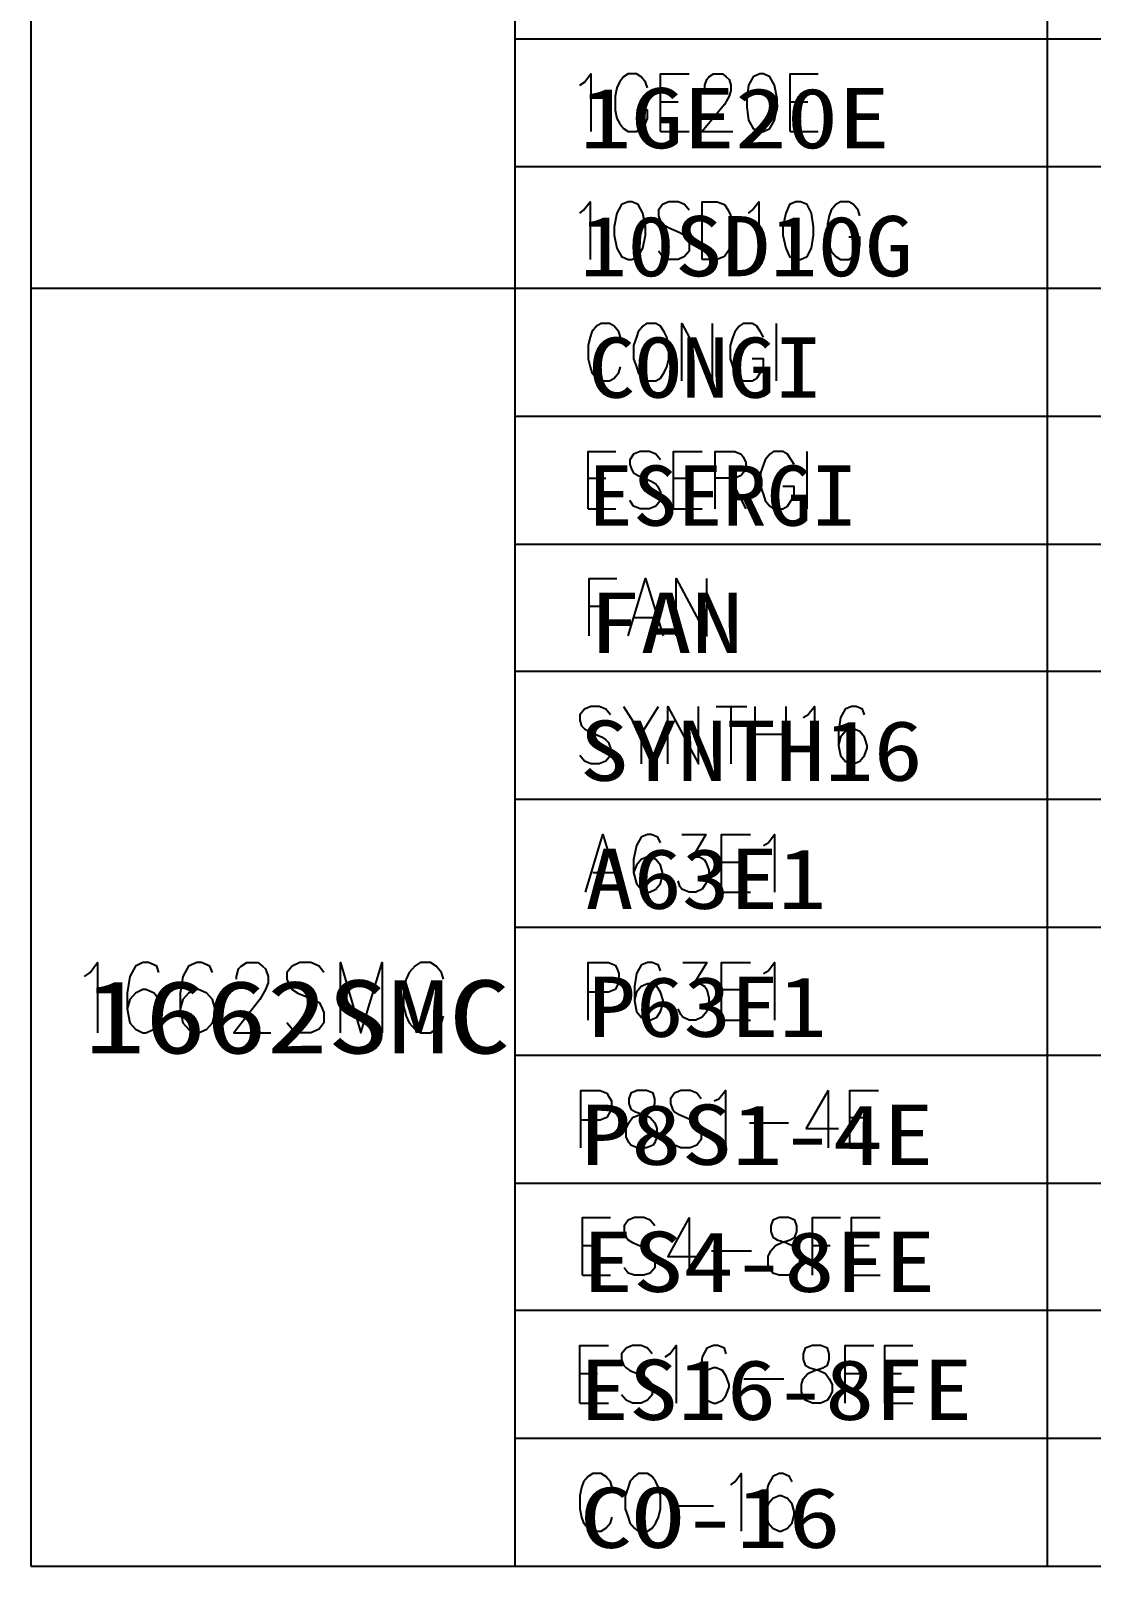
# Model space of a CAD drawing. Header units: metres. Extents: x 17 to 1264, y 17 to 859.
# Drawn here: x 753.1 to 917.8, y 343.3 to 581.7 of the extents above; entities that cross this region are included whole.
import ezdxf

# ---------------------------------------------------------------- set-up
doc = ezdxf.new("R2010")
doc.units = ezdxf.units.M
for name, color, linetype in [('LINES', 7, 'Continuous'), ('POLYLINES', 4, 'Continuous'), ('TEXTS', 3, 'Continuous')]:
    doc.layers.add(name, color=color, linetype=linetype)

msp = doc.modelspace()

# ---------------------------------------------------------------- linework, layer by layer
at = {"layer": 'LINES'}
for p, q in [((753.11, 600.19), (753.11, 580.46)), ((828.28, 600.19), (828.28, 580.46)), ((910.94, 600.19), (910.94, 580.46)), ((753.11, 580.46), (753.11, 541.73)), ((828.28, 580.46), (916.99, 580.46)), ((828.28, 580.46), (828.28, 541.73)), ((910.94, 580.46), (910.94, 560.59)), ((916.99, 580.46), (1143.07, 580.46)), ((850.89, 570.67), (853.63, 570.67)), ((871.05, 570.67), (873.79, 570.67)), ((850.89, 566.06), (855.35, 566.06)), ((871.05, 566.06), (875.37, 566.06)), ((828.28, 560.59), (916.99, 560.59)), ((910.94, 560.59), (910.94, 541.73)), ((916.99, 560.59), (1143.07, 560.59)), ((753.11, 541.73), (828.28, 541.73)), ((753.11, 541.73), (753.11, 521.86)), ((753.11, 541.73), (753.11, 541.73)), ((828.28, 541.73), (916.99, 541.73)), ((828.28, 541.73), (828.28, 521.86)), ((828.28, 541.73), (828.28, 541.73)), ((910.94, 541.73), (910.94, 521.86)), ((910.94, 541.73), (910.94, 541.73)), ((916.99, 541.73), (1143.07, 541.73)), ((868.89, 527.33), (868.89, 536.26)), ((753.11, 521.86), (753.11, 482.26)), ((753.11, 521.86), (753.11, 501.98)), ((828.28, 521.86), (916.99, 521.86)), ((828.28, 521.86), (828.28, 482.26)), ((828.28, 521.86), (828.28, 501.98)), ((910.94, 521.86), (910.94, 482.26)), ((910.94, 521.86), (910.94, 501.98)), ((916.99, 521.86), (1143.07, 521.86)), ((873.64, 507.46), (873.64, 516.38)), ((839.66, 512.21), (842.39, 512.21)), ((852.91, 512.21), (855.64, 512.21)), ((861.69, 512.21), (864.14, 507.46)), ((839.66, 507.46), (843.98, 507.46)), ((852.91, 507.46), (857.37, 507.46)), ((828.28, 501.98), (916.99, 501.98)), ((916.99, 501.98), (1143.07, 501.98)), ((839.8, 492.34), (842.39, 492.34)), ((846.86, 490.61), (850.31, 490.61)), ((753.11, 482.26), (753.11, 462.38)), ((828.28, 482.26), (916.99, 482.26)), ((828.28, 482.26), (828.28, 462.38)), ((910.94, 482.26), (910.94, 462.38)), ((916.99, 482.26), (1143.07, 482.26)), ((859.53, 476.78), (864.28, 476.78)), ((861.83, 476.78), (861.83, 467.86)), ((865.58, 467.86), (865.58, 476.78)), ((870.33, 476.78), (870.33, 467.86)), ((847.87, 472.46), (847.87, 467.86)), ((865.58, 472.46), (870.33, 472.46)), ((753.11, 462.38), (753.11, 442.51)), ((828.28, 462.38), (916.99, 462.38)), ((828.28, 462.38), (828.28, 442.51)), ((910.94, 462.38), (910.94, 442.51)), ((916.99, 462.38), (1143.07, 462.38)), ((840.38, 451.01), (843.69, 451.01)), ((860.39, 452.59), (863.13, 452.59)), ((860.39, 447.98), (864.86, 447.98)), ((753.11, 442.51), (753.11, 422.64)), ((828.28, 442.51), (916.99, 442.51)), ((828.28, 442.51), (828.28, 422.64)), ((910.94, 442.51), (910.94, 422.64)), ((916.99, 442.51), (1143.07, 442.51)), ((860.39, 432.86), (863.13, 432.86)), ((860.39, 428.11), (864.86, 428.11)), ((753.11, 422.64), (753.11, 402.77)), ((828.28, 422.64), (916.99, 422.64)), ((828.28, 422.64), (828.28, 402.77)), ((910.94, 422.64), (910.94, 402.77)), ((916.99, 422.64), (1143.07, 422.64)), ((876.95, 417.17), (876.95, 408.24)), ((880.27, 412.99), (883, 412.99)), ((864.71, 412.13), (870.76, 412.13)), ((880.27, 408.24), (884.73, 408.24)), ((753.11, 402.77), (753.11, 383.04)), ((828.28, 402.77), (916.99, 402.77)), ((828.28, 402.77), (828.28, 383.04)), ((910.94, 402.77), (910.94, 383.04)), ((916.99, 402.77), (1143.07, 402.77)), ((855.35, 397.44), (855.35, 388.51)), ((838.79, 393.12), (841.53, 393.12)), ((858.81, 392.26), (865, 392.26)), ((874.51, 393.12), (877.24, 393.12)), ((880.55, 393.12), (883.29, 393.12)), ((838.79, 388.51), (843.11, 388.51)), ((880.55, 388.51), (885.02, 388.51)), ((753.11, 383.04), (753.11, 363.17)), ((828.28, 383.04), (916.99, 383.04)), ((828.28, 383.04), (828.28, 363.17)), ((910.94, 383.04), (910.94, 363.17)), ((916.99, 383.04), (1143.07, 383.04)), ((838.36, 373.25), (841.1, 373.25)), ((863.85, 372.38), (870.04, 372.38)), ((879.55, 373.25), (882.28, 373.25)), ((885.74, 373.25), (888.33, 373.25)), ((838.36, 368.64), (842.83, 368.64)), ((885.74, 368.64), (890.06, 368.64)), ((753.11, 363.17), (753.11, 343.3)), ((828.28, 363.17), (916.99, 363.17)), ((828.28, 363.17), (828.28, 343.3)), ((910.94, 363.17), (910.94, 343.3)), ((916.99, 363.17), (1143.07, 363.17)), ((852.91, 352.66), (859.1, 352.66)), ((753.11, 343.3), (916.99, 343.3)), ((916.99, 343.3), (1143.07, 343.3))]:
    msp.add_line(p, q, dxfattribs=at)
at = {"layer": 'POLYLINES'}
for points in [[(838.36, 573.26), (839.08, 573.7), (840.09, 574.99), (840.09, 566.06)], [(848.87, 572.83), (848.59, 573.7), (847.87, 574.56), (847.15, 574.99), (845.85, 574.99), (845.13, 574.56), (844.55, 573.7), (844.12, 572.83), (843.83, 571.54), (843.83, 569.38), (844.12, 568.08), (844.55, 567.36), (845.13, 566.5), (845.85, 566.06), (847.15, 566.06), (847.87, 566.5), (848.59, 567.36), (848.87, 568.08), (848.87, 569.38), (847.15, 569.38)], [(850.89, 566.06), (850.89, 574.99), (855.35, 574.99)], [(857.8, 572.83), (857.8, 573.26), (858.09, 574.13), (858.38, 574.56), (859.1, 574.99), (860.54, 574.99), (861.11, 574.56), (861.55, 574.13), (861.83, 573.26), (861.83, 572.4), (861.55, 571.54), (860.83, 570.24), (857.37, 566.06), (862.12, 566.06)], [(866.3, 574.99), (865.29, 574.56), (864.57, 573.26), (864.28, 571.1), (864.28, 569.81), (864.57, 567.79), (865.29, 566.5), (866.3, 566.06), (866.87, 566.06), (867.88, 566.5), (868.6, 567.79), (869.03, 569.81), (869.03, 571.1), (868.6, 573.26), (867.88, 574.56), (866.87, 574.99), (866.3, 574.99)], [(871.05, 566.06), (871.05, 574.99), (875.37, 574.99)], [(838.36, 553.39), (838.94, 553.82), (839.95, 555.12), (839.95, 546.19)], [(845.85, 555.12), (844.84, 554.69), (844.12, 553.39), (843.69, 551.23), (843.69, 549.94), (844.12, 547.92), (844.84, 546.62), (845.85, 546.19), (846.43, 546.19), (847.43, 546.62), (848.15, 547.92), (848.59, 549.94), (848.59, 551.23), (848.15, 553.39), (847.43, 554.69), (846.43, 555.12), (845.85, 555.12)], [(855.35, 553.82), (854.63, 554.69), (853.63, 555.12), (852.19, 555.12), (851.18, 554.69), (850.6, 553.82), (850.6, 552.96), (850.89, 552.1), (851.18, 551.66), (851.9, 551.23), (853.91, 550.37), (854.63, 549.94), (854.92, 549.65), (855.35, 548.78), (855.35, 547.49), (854.63, 546.62), (853.63, 546.19), (852.19, 546.19), (851.18, 546.62), (850.6, 547.49)], [(857.37, 546.19), (857.37, 555.12), (859.67, 555.12), (860.83, 554.69), (861.4, 553.82), (861.83, 552.96), (862.12, 551.66), (862.12, 549.65), (861.83, 548.35), (861.4, 547.49), (860.83, 546.62), (859.67, 546.19), (857.37, 546.19)], [(864.57, 553.39), (865.15, 553.82), (866.15, 555.12), (866.15, 546.19)], [(871.91, 555.12), (870.91, 554.69), (870.33, 553.39), (869.9, 551.23), (869.9, 549.94), (870.33, 547.92), (870.91, 546.62), (871.91, 546.19), (872.63, 546.19), (873.64, 546.62), (874.36, 547.92), (874.65, 549.94), (874.65, 551.23), (874.36, 553.39), (873.64, 554.69), (872.63, 555.12), (871.91, 555.12)], [(881.85, 552.96), (881.56, 553.82), (880.84, 554.69), (880.12, 555.12), (878.83, 555.12), (878.11, 554.69), (877.39, 553.82), (877.1, 552.96), (876.81, 551.66), (876.81, 549.65), (877.1, 548.35), (877.39, 547.49), (878.11, 546.62), (878.83, 546.19), (880.12, 546.19), (880.84, 546.62), (881.56, 547.49), (881.85, 548.35), (881.85, 549.65), (880.12, 549.65)], [(844.7, 534.1), (844.41, 534.96), (843.69, 535.82), (842.97, 536.26), (841.67, 536.26), (840.95, 535.82), (840.23, 534.96), (839.95, 534.1), (839.66, 532.8), (839.66, 530.78), (839.95, 529.49), (840.23, 528.62), (840.95, 527.76), (841.67, 527.33), (842.97, 527.33), (843.69, 527.76), (844.41, 528.62), (844.7, 529.49)], [(848.73, 536.26), (848.15, 535.82), (847.43, 534.96), (847.15, 534.1), (846.71, 532.8), (846.71, 530.78), (847.15, 529.49), (847.43, 528.62), (848.15, 527.76), (848.73, 527.33), (850.17, 527.33), (850.89, 527.76), (851.47, 528.62), (851.9, 529.49), (852.19, 530.78), (852.19, 532.8), (851.9, 534.1), (851.47, 534.96), (850.89, 535.82), (850.17, 536.26), (848.73, 536.26)], [(854.2, 527.33), (854.2, 536.26), (858.95, 527.33), (858.95, 536.26)], [(866.87, 534.1), (866.44, 534.96), (865.87, 535.82), (865.15, 536.26), (863.71, 536.26), (863.13, 535.82), (862.41, 534.96), (862.12, 534.1), (861.69, 532.8), (861.69, 530.78), (862.12, 529.49), (862.41, 528.62), (863.13, 527.76), (863.71, 527.33), (865.15, 527.33), (865.87, 527.76), (866.44, 528.62), (866.87, 529.49), (866.87, 530.78), (865.15, 530.78)], [(839.66, 507.46), (839.66, 516.38), (843.98, 516.38)], [(850.89, 515.09), (850.17, 515.95), (849.16, 516.38), (847.72, 516.38), (846.71, 515.95), (846.14, 515.09), (846.14, 514.37), (846.43, 513.5), (846.71, 513.07), (847.43, 512.64), (849.45, 511.78), (850.17, 511.34), (850.46, 510.91), (850.89, 510.05), (850.89, 508.75), (850.17, 507.89), (849.16, 507.46), (847.72, 507.46), (846.71, 507.89), (846.14, 508.75)], [(852.91, 507.46), (852.91, 516.38), (857.37, 516.38)], [(859.39, 507.46), (859.39, 516.38), (862.41, 516.38), (863.42, 515.95), (863.71, 515.52), (864.14, 514.66), (864.14, 513.94), (863.71, 513.07), (863.42, 512.64), (862.41, 512.21), (859.39, 512.21)], [(871.63, 514.37), (871.19, 515.09), (870.62, 515.95), (869.9, 516.38), (868.46, 516.38), (867.88, 515.95), (867.16, 515.09), (866.87, 514.37), (866.44, 513.07), (866.44, 510.91), (866.87, 509.62), (867.16, 508.75), (867.88, 507.89), (868.46, 507.46), (869.9, 507.46), (870.62, 507.89), (871.19, 508.75), (871.63, 509.62), (871.63, 510.91), (869.9, 510.91)], [(839.8, 487.73), (839.8, 496.66), (844.12, 496.66)], [(845.85, 487.73), (848.59, 496.66), (851.32, 487.73)], [(853.34, 487.73), (853.34, 496.66), (858.09, 487.73), (858.09, 496.66)], [(843.11, 475.49), (842.39, 476.35), (841.39, 476.78), (840.09, 476.78), (839.08, 476.35), (838.36, 475.49), (838.36, 474.62), (838.65, 473.76), (839.08, 473.33), (839.8, 472.9), (841.82, 472.03), (842.39, 471.6), (842.83, 471.17), (843.11, 470.3), (843.11, 469.15), (842.39, 468.29), (841.39, 467.86), (840.09, 467.86), (839.08, 468.29), (838.36, 469.15)], [(845.13, 476.78), (847.87, 472.46), (850.6, 476.78)], [(852.04, 467.86), (852.04, 476.78), (856.79, 467.86), (856.79, 476.78)], [(873.07, 475.06), (873.79, 475.49), (874.79, 476.78), (874.79, 467.86)], [(882.57, 475.49), (882.28, 476.35), (881.27, 476.78), (880.55, 476.78), (879.55, 476.35), (878.83, 475.06), (878.54, 472.9), (878.54, 470.74), (878.83, 469.15), (879.55, 468.29), (880.55, 467.86), (880.84, 467.86), (881.85, 468.29), (882.57, 469.15), (883, 470.3), (883, 470.74), (882.57, 472.03), (881.85, 472.9), (880.84, 473.33), (880.55, 473.33), (879.55, 472.9), (878.83, 472.03), (878.54, 470.74)], [(839.23, 447.98), (841.96, 456.91), (844.7, 447.98)], [(850.89, 455.62), (850.46, 456.48), (849.45, 456.91), (848.87, 456.91), (847.87, 456.48), (847.15, 455.18), (846.71, 453.02), (846.71, 451.01), (847.15, 449.28), (847.87, 448.42), (848.87, 447.98), (849.16, 447.98), (850.17, 448.42), (850.89, 449.28), (851.18, 450.58), (851.18, 451.01), (850.89, 452.16), (850.17, 453.02), (849.16, 453.46), (848.87, 453.46), (847.87, 453.02), (847.15, 452.16), (846.71, 451.01)], [(854.2, 456.91), (857.95, 456.91), (855.93, 453.46), (856.94, 453.46), (857.66, 453.02), (857.95, 452.59), (858.38, 451.44), (858.38, 450.58), (857.95, 449.28), (857.37, 448.42), (856.36, 447.98), (855.35, 447.98), (854.2, 448.42), (853.91, 448.85), (853.63, 449.71)], [(860.39, 447.98), (860.39, 456.91), (864.86, 456.91)], [(866.87, 455.18), (867.59, 455.62), (868.6, 456.91), (868.6, 447.98)], [(761.47, 434.88), (762.33, 435.46), (763.48, 437.04), (763.48, 426.1)], [(772.99, 435.46), (772.7, 436.46), (771.4, 437.04), (770.54, 437.04), (769.39, 436.46), (768.52, 434.88), (768.09, 432.29), (768.09, 429.84), (768.52, 427.68), (769.39, 426.67), (770.54, 426.1), (770.97, 426.1), (772.27, 426.67), (772.99, 427.68), (773.42, 429.26), (773.42, 429.84), (772.99, 431.28), (772.27, 432.29), (770.97, 432.86), (770.54, 432.86), (769.39, 432.29), (768.52, 431.28), (768.09, 429.84)], [(781.34, 435.46), (780.91, 436.46), (779.61, 437.04), (778.89, 437.04), (777.59, 436.46), (776.73, 434.88), (776.3, 432.29), (776.3, 429.84), (776.73, 427.68), (777.59, 426.67), (778.89, 426.1), (779.18, 426.1), (780.47, 426.67), (781.34, 427.68), (781.77, 429.26), (781.77, 429.84), (781.34, 431.28), (780.47, 432.29), (779.18, 432.86), (778.89, 432.86), (777.59, 432.29), (776.73, 431.28), (776.3, 429.84)], [(785.08, 434.45), (785.08, 434.88), (785.37, 436.03), (785.8, 436.46), (786.67, 437.04), (788.39, 437.04), (789.11, 436.46), (789.55, 436.03), (789.98, 434.88), (789.98, 433.87), (789.55, 432.86), (788.68, 431.28), (784.65, 426.1), (790.41, 426.1)], [(798.62, 435.46), (797.9, 436.46), (796.6, 437.04), (794.87, 437.04), (793.72, 436.46), (792.86, 435.46), (792.86, 434.45), (793.29, 433.44), (793.72, 432.86), (794.59, 432.29), (797.03, 431.28), (797.9, 430.85), (798.19, 430.27), (798.62, 429.26), (798.62, 427.68), (797.9, 426.67), (796.6, 426.1), (794.87, 426.1), (793.72, 426.67), (792.86, 427.68)], [(801.21, 426.1), (801.21, 437.04), (804.38, 426.1), (807.69, 437.04), (807.69, 426.1)], [(817.19, 434.45), (816.91, 435.46), (816.04, 436.46), (815.18, 437.04), (813.59, 437.04), (812.73, 436.46), (811.87, 435.46), (811.43, 434.45), (811, 432.86), (811, 430.27), (811.43, 428.69), (811.87, 427.68), (812.73, 426.67), (813.59, 426.1), (815.18, 426.1), (816.04, 426.67), (816.91, 427.68), (817.19, 428.69)], [(839.66, 428.11), (839.66, 437.04), (842.83, 437.04), (843.83, 436.61), (844.12, 436.18), (844.41, 435.31), (844.41, 434.02), (844.12, 433.3), (843.83, 432.86), (842.83, 432.43), (839.66, 432.43)], [(850.89, 435.74), (850.6, 436.61), (849.59, 437.04), (848.87, 437.04), (847.87, 436.61), (847.15, 435.31), (846.86, 433.3), (846.86, 431.14), (847.15, 429.41), (847.87, 428.54), (848.87, 428.11), (849.31, 428.11), (850.31, 428.54), (850.89, 429.41), (851.32, 430.7), (851.32, 431.14), (850.89, 432.43), (850.31, 433.3), (849.31, 433.73), (848.87, 433.73), (847.87, 433.3), (847.15, 432.43), (846.86, 431.14)], [(854.35, 437.04), (858.09, 437.04), (856.07, 433.73), (857.08, 433.73), (857.8, 433.3), (858.09, 432.86), (858.38, 431.57), (858.38, 430.7), (858.09, 429.41), (857.37, 428.54), (856.36, 428.11), (855.35, 428.11), (854.35, 428.54), (854.06, 428.98), (853.63, 429.84)], [(860.39, 428.11), (860.39, 437.04), (864.86, 437.04)], [(866.87, 435.31), (867.59, 435.74), (868.6, 437.04), (868.6, 428.11)], [(838.51, 408.24), (838.51, 417.17), (841.53, 417.17), (842.54, 416.74), (842.83, 416.3), (843.26, 415.58), (843.26, 414.29), (842.83, 413.42), (842.54, 412.99), (841.53, 412.56), (838.51, 412.56)], [(847.29, 417.17), (846.28, 416.74), (845.99, 415.87), (845.99, 415.15), (846.28, 414.29), (847, 413.86), (848.3, 413.42), (849.31, 412.99), (850.03, 412.13), (850.31, 411.26), (850.31, 409.97), (850.03, 409.1), (849.74, 408.67), (848.73, 408.24), (847.29, 408.24), (846.28, 408.67), (845.99, 409.1), (845.56, 409.97), (845.56, 411.26), (845.99, 412.13), (846.57, 412.99), (847.72, 413.42), (849.02, 413.86), (849.74, 414.29), (850.03, 415.15), (850.03, 415.87), (849.74, 416.74), (848.73, 417.17), (847.29, 417.17)], [(857.23, 415.87), (856.51, 416.74), (855.5, 417.17), (854.06, 417.17), (853.05, 416.74), (852.47, 415.87), (852.47, 415.15), (852.76, 414.29), (853.05, 413.86), (853.77, 413.42), (855.79, 412.56), (856.51, 412.13), (856.79, 411.7), (857.23, 410.83), (857.23, 409.54), (856.51, 408.67), (855.5, 408.24), (854.06, 408.24), (853.05, 408.67), (852.47, 409.54)], [(859.24, 415.58), (859.96, 415.87), (860.97, 417.17), (860.97, 408.24)], [(876.95, 417.17), (873.5, 411.26), (878.54, 411.26)], [(880.27, 408.24), (880.27, 417.17), (884.73, 417.17)], [(838.79, 388.51), (838.79, 397.44), (843.11, 397.44)], [(850.03, 396.14), (849.31, 397.01), (848.3, 397.44), (846.86, 397.44), (845.85, 397.01), (845.27, 396.14), (845.27, 395.28), (845.56, 394.42), (845.85, 393.98), (846.57, 393.55), (848.59, 392.69), (849.31, 392.26), (849.59, 391.82), (850.03, 390.96), (850.03, 389.66), (849.31, 388.8), (848.3, 388.51), (846.86, 388.51), (845.85, 388.8), (845.27, 389.66)], [(855.35, 397.44), (852.04, 391.39), (857.08, 391.39)], [(869.32, 397.44), (868.31, 397.01), (868.03, 396.14), (868.03, 395.28), (868.31, 394.42), (869.03, 393.98), (870.33, 393.55), (871.34, 393.12), (872.06, 392.26), (872.49, 391.39), (872.49, 390.1), (872.06, 389.23), (871.77, 388.8), (870.76, 388.51), (869.32, 388.51), (868.31, 388.8), (868.03, 389.23), (867.59, 390.1), (867.59, 391.39), (868.03, 392.26), (868.75, 393.12), (869.75, 393.55), (871.05, 393.98), (871.77, 394.42), (872.06, 395.28), (872.06, 396.14), (871.77, 397.01), (870.76, 397.44), (869.32, 397.44)], [(874.51, 388.51), (874.51, 397.44), (878.83, 397.44)], [(880.55, 388.51), (880.55, 397.44), (885.02, 397.44)], [(838.36, 368.64), (838.36, 377.57), (842.83, 377.57)], [(849.59, 376.27), (848.87, 377.14), (847.87, 377.57), (846.57, 377.57), (845.56, 377.14), (844.84, 376.27), (844.84, 375.41), (845.13, 374.54), (845.56, 374.11), (846.14, 373.68), (848.3, 372.82), (848.87, 372.38), (849.31, 371.95), (849.59, 371.09), (849.59, 369.94), (848.87, 369.07), (847.87, 368.64), (846.57, 368.64), (845.56, 369.07), (844.84, 369.94)], [(851.61, 375.84), (852.33, 376.27), (853.34, 377.57), (853.34, 368.64)], [(861.11, 376.27), (860.83, 377.14), (859.82, 377.57), (859.1, 377.57), (858.09, 377.14), (857.37, 375.84), (857.08, 373.68), (857.08, 371.52), (857.37, 369.94), (858.09, 369.07), (859.1, 368.64), (859.53, 368.64), (860.54, 369.07), (861.11, 369.94), (861.55, 371.09), (861.55, 371.52), (861.11, 372.82), (860.54, 373.68), (859.53, 374.11), (859.1, 374.11), (858.09, 373.68), (857.37, 372.82), (857.08, 371.52)], [(874.51, 377.57), (873.35, 377.14), (873.07, 376.27), (873.07, 375.41), (873.35, 374.54), (874.07, 374.11), (875.51, 373.68), (876.52, 373.25), (877.1, 372.38), (877.53, 371.52), (877.53, 370.37), (877.1, 369.5), (876.81, 369.07), (875.8, 368.64), (874.51, 368.64), (873.35, 369.07), (873.07, 369.5), (872.78, 370.37), (872.78, 371.52), (873.07, 372.38), (873.79, 373.25), (874.79, 373.68), (876.09, 374.11), (876.81, 374.54), (877.1, 375.41), (877.1, 376.27), (876.81, 377.14), (875.8, 377.57), (874.51, 377.57)], [(879.55, 368.64), (879.55, 377.57), (884.01, 377.57)], [(885.74, 368.64), (885.74, 377.57), (890.06, 377.57)], [(843.4, 355.54), (843.11, 356.4), (842.39, 357.26), (841.67, 357.7), (840.38, 357.7), (839.66, 357.26), (838.94, 356.4), (838.65, 355.54), (838.36, 354.24), (838.36, 352.22), (838.65, 350.93), (838.94, 350.06), (839.66, 349.2), (840.38, 348.77), (841.67, 348.77), (842.39, 349.2), (843.11, 350.06), (843.4, 350.93)], [(847.43, 357.7), (846.86, 357.26), (846.14, 356.4), (845.85, 355.54), (845.42, 354.24), (845.42, 352.22), (845.85, 350.93), (846.14, 350.06), (846.86, 349.2), (847.43, 348.77), (848.87, 348.77), (849.59, 349.2), (850.17, 350.06), (850.6, 350.93), (850.89, 352.22), (850.89, 354.24), (850.6, 355.54), (850.17, 356.4), (849.59, 357.26), (848.87, 357.7), (847.43, 357.7)], [(861.83, 355.97), (862.41, 356.4), (863.42, 357.7), (863.42, 348.77)], [(871.34, 356.4), (870.91, 357.26), (869.9, 357.7), (869.32, 357.7), (868.31, 357.26), (867.59, 355.97), (867.16, 353.81), (867.16, 351.79), (867.59, 350.06), (868.31, 349.2), (869.32, 348.77), (869.61, 348.77), (870.62, 349.2), (871.34, 350.06), (871.63, 351.36), (871.63, 351.79), (871.34, 352.94), (870.62, 353.81), (869.61, 354.24), (869.32, 354.24), (868.31, 353.81), (867.59, 352.94), (867.16, 351.79)]]:
    msp.add_lwpolyline(points, dxfattribs=at)

# ---------------------------------------------------------------- texts
at = {"layer": 'TEXTS'}
for s, height, width, p in [('1GE20E', 9.36, 1.26062, (838.36, 563.44)), ('10SD10G', 9.36, 1.159871, (838.36, 543.57)), ('CONGI', 9.36, 1.13931, (839.66, 524.71)), ('ESERGI', 9.36, 1.090829, (839.66, 504.84)), ('FAN', 9.36, 1.25237, (839.8, 485.11)), ('SYNTH16', 9.36, 1.194534, (838.36, 465.24)), ('A63E1', 9.36, 1.175439, (839.23, 445.36)), ('1662SMC', 11.36, 1.220414, (761.47, 422.91)), ('P63E1', 9.36, 1.16332, (839.66, 425.49)), ('P8S1-4E', 9.36, 1.229149, (838.51, 405.62)), ('ES4-8FE', 9.36, 1.229245, (838.79, 385.89)), ('ES16-8FE', 9.36, 1.196748, (838.36, 366.02)), ('CO-16', 9.36, 1.272434, (838.36, 346.15))]:
    msp.add_text(s, height=height, dxfattribs=dict(at, width=width)).set_placement(p)

doc.saveas('drawing.dxf')
